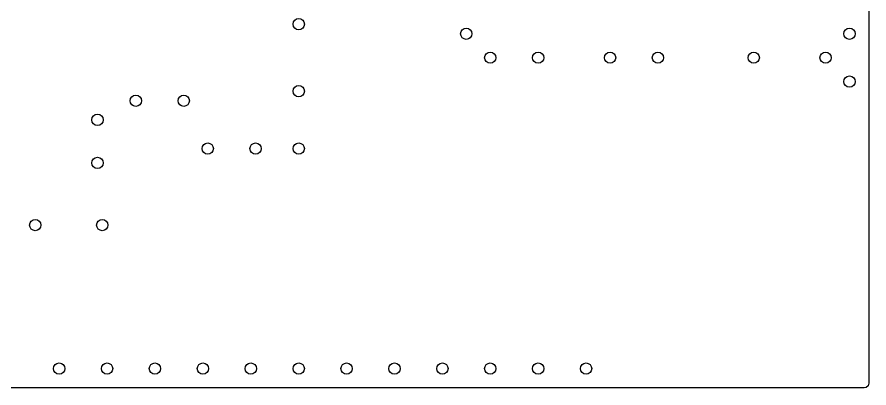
# Model space of a CAD drawing. Extents: x 5.33 to 7.27, y -5.07 to -3.93.
# Drawn here: x 6.381 to 7.27, y -5.07 to -4.683 of the extents above; entities that cross this region are included whole.
import ezdxf

# ---------------------------------------------------------------- set-up
doc = ezdxf.new("R2010")
doc.units = 0
doc.header["$MEASUREMENT"] = 0
doc.layers.add('BLACK', color=7, linetype='CONTINUOUS')

msp = doc.modelspace()

# ---------------------------------------------------------------- linework, layer by layer
at = {"layer": 'BLACK', "linetype": 'CONTINUOUS'}
for p, q in [((7.27031, -3.93465), (7.27031, -5.06535)), ((7.26953, -5.06804), (7.26742, -5.06987)), ((7.27031, -5.06535), (7.26953, -5.06804)), ((7.26535, -5.07031), (5.33465, -5.07031)), ((7.26742, -5.06987), (7.26535, -5.07031))]:
    msp.add_line(p, q, dxfattribs=at)
at = {"layer": 'BLACK'}
for centre in [(6.675, -4.69), (6.85, -4.7), (7.25, -4.7), (6.875, -4.725), (6.925, -4.725), (7, -4.725), (7.05, -4.725), (7.15, -4.725), (7.225, -4.725), (7.25, -4.75), (6.675, -4.76), (6.505, -4.77), (6.555, -4.77), (6.465, -4.79), (6.58, -4.82), (6.63, -4.82), (6.675, -4.82), (6.465, -4.835), (6.4, -4.9), (6.47, -4.9), (6.425, -5.05), (6.475, -5.05), (6.525, -5.05), (6.575, -5.05), (6.625, -5.05), (6.675, -5.05), (6.725, -5.05), (6.775, -5.05), (6.825, -5.05), (6.875, -5.05), (6.925, -5.05), (6.975, -5.05)]:
    msp.add_circle(centre, 0.00591, dxfattribs=at)

doc.saveas('drawing.dxf')
